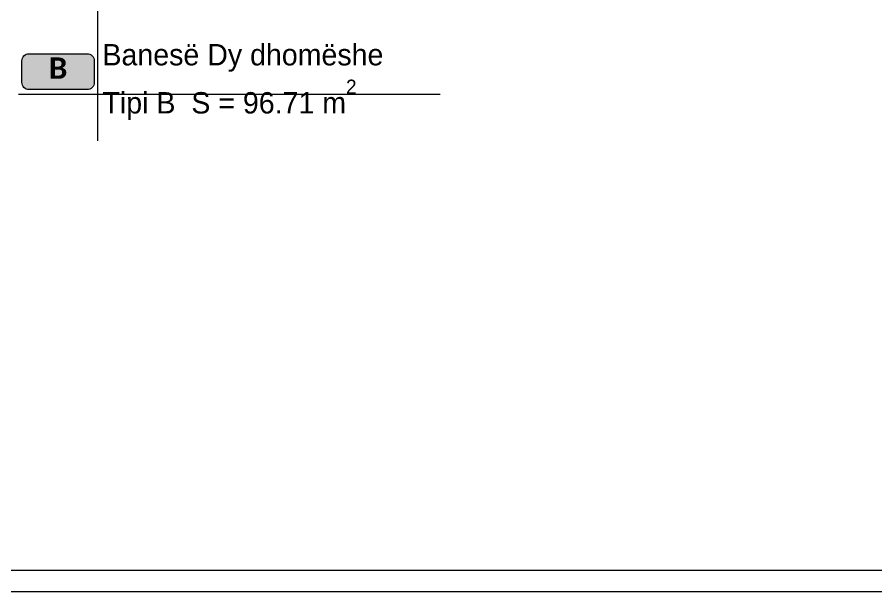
# Model space of a CAD drawing. Header units: millimetres. Extents: x 172821 to 253959, y -36092 to 17885.
# Drawn here: x 209396 to 221461, y -34154 to -26089 of the extents above; entities that cross this region are included whole.
import ezdxf

# ---------------------------------------------------------------- set-up
doc = ezdxf.new("R2010")
doc.units = ezdxf.units.MM
doc.header["$MEASUREMENT"] = 0
for name, color, linetype, lineweight, true_color in [('03. Tabela e mobilimit_Pen_No__161', 7, 'Continuous', 13, 0x6a6a6a), ('2D Drafting - General_Pen_No__61', 7, 'Continuous', 20, 0x6a6a6a), ('A - Fill zone_Pen_No__109', 7, 'Continuous', 13, 0xb4e4dc)]:
    doc.layers.add(name, color=color, linetype=linetype, lineweight=lineweight, true_color=true_color)
for name, color, linetype, lineweight in [('A - Fill zone_Pen_No__101', 252, 'Continuous', 13), ('A - Fill zone_Pen_No__2', 8, 'Continuous', 15), ('Annotation - Text_Pen_No__10', 134, 'Continuous', 18)]:
    doc.layers.add(name, color=color, linetype=linetype, lineweight=lineweight)
doc.styles.add('GENERATED_STYLE_1', font='GOTHIC.TTF')
doc.styles.add('GENERATED_STYLE_5', font='calibri.ttf')

msp = doc.modelspace()

# ---------------------------------------------------------------- hatches: boundary and pattern name
at = {"layer": 'A - Fill zone_Pen_No__109', "linetype": 'Continuous', "lineweight": 0, "true_color": 0xc6eae4}
msp.add_hatch(color=254, dxfattribs=at).paths.add_polyline_path([(209463, -26702, -0.414214), (209563, -26602), (210380, -26602, -0.414214), (210480, -26702), (210480, -27005, -0.414214), (210380, -27105), (209563, -27105, -0.414214), (209463, -27005)])

# ---------------------------------------------------------------- linework, layer by layer
at = {"layer": '03. Tabela e mobilimit_Pen_No__161', "color": 251, "linetype": 'Continuous', "lineweight": 13, "true_color": 0x6a6a6a}
for points in [[(248880, -34154), (177900, -34154), (177900, 15946), (248880, 15946)], [(248580, -33854), (178200, -33854), (178200, 15646), (248580, 15646)]]:
    msp.add_lwpolyline(points, close=True, dxfattribs=at)
at = {"layer": '2D Drafting - General_Pen_No__61', "color": 251, "linetype": 'Continuous', "lineweight": 20, "true_color": 0x6a6a6a, "flags": 128}
for points in [[(210530, -27824), (210530, -24624)], [(209413, -27171), (215338, -27171)]]:
    msp.add_lwpolyline(points, dxfattribs=at)
at = {"layer": 'A - Fill zone_Pen_No__2', "color": 8, "linetype": 'Continuous', "lineweight": 15, "flags": 128}
msp.add_lwpolyline([(209463, -26702, -0.414214), (209563, -26602), (210380, -26602, -0.414214), (210480, -26702), (210480, -27005, -0.414214), (210380, -27105), (209563, -27105, -0.414214), (209463, -27005)], format="xyb", close=True, dxfattribs=at)

# ---------------------------------------------------------------- texts
at = {"layer": 'A - Fill zone_Pen_No__101', "color": 252, "lineweight": 13, "insert": (210595, -27531), "char_height": 300, "attachment_point": 7, "style": 'GENERATED_STYLE_1'}
msp.add_mtext('{\\fCentury Gothic|b0|i0|c0|p34;Banesë Dy dhomëshe^MTipi B  S = 96.71 m{\\H0.66x;\\S2^  ;}}', dxfattribs=at)
at = {"layer": 'Annotation - Text_Pen_No__10', "color": 134, "linetype": 'Continuous', "lineweight": 18, "insert": (209972, -26654), "char_height": 300, "attachment_point": 2, "style": 'GENERATED_STYLE_5'}
msp.add_mtext('\\A1;{\\pqc;\\fCalibri|b1|i0|c0|p34;B}', dxfattribs=at)

doc.saveas('drawing.dxf')
